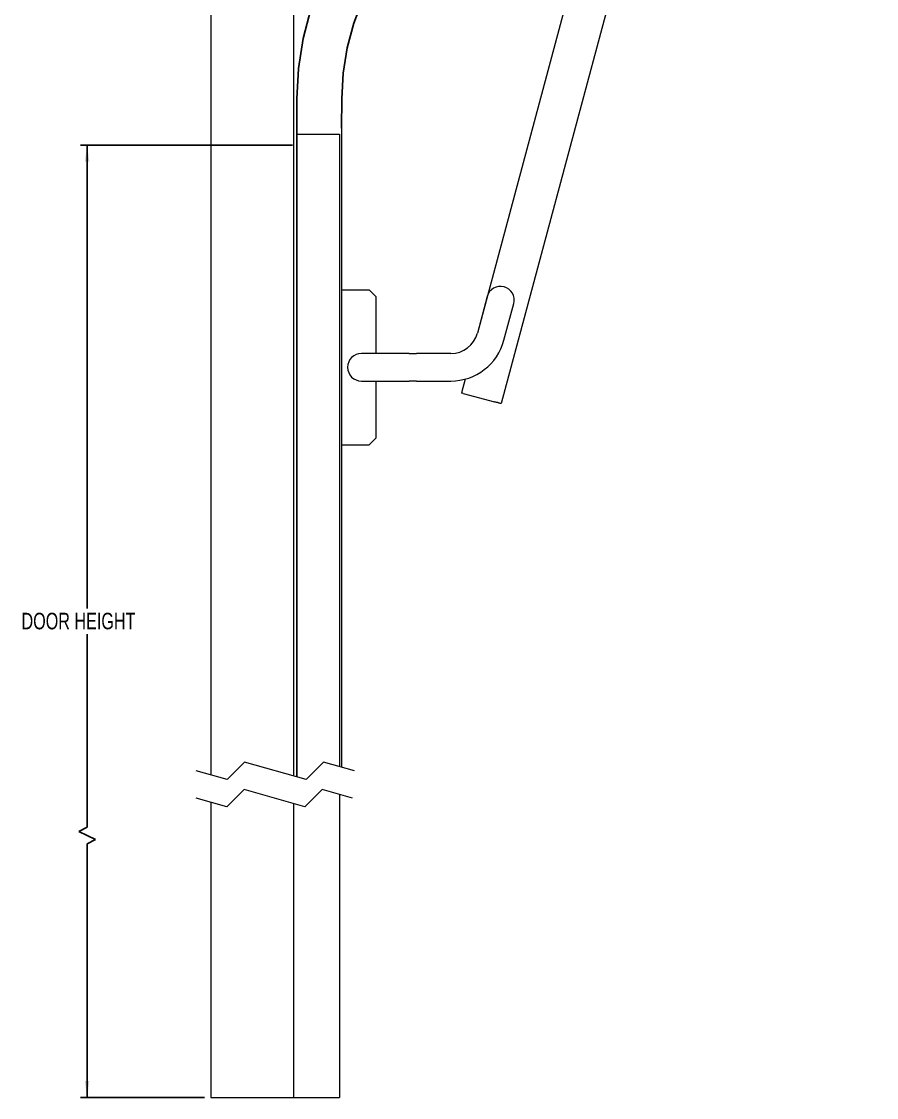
# Model space of a CAD drawing. Header units: inches. Extents: x 1 to 26.2, y 1.1 to 20.6.
# Drawn here: x 1.01 to 8.78, y 1.07 to 10.84 of the extents above; entities that cross this region are included whole.
import ezdxf
from ezdxf.lldxf.tags import DXFTag

# ---------------------------------------------------------------- set-up
doc = ezdxf.new("R2010")
doc.units = ezdxf.units.IN
doc.header["$MEASUREMENT"] = 0
doc.layers.add('DIM', color=1, linetype='Continuous')
doc.styles.add('SLDTEXTSTYLE0', font='ARIAL.TTF', dxfattribs={"width": 0.7})
tags = doc.linetypes.add('CENTERX2', pattern=[0.8, 0.5, -0.1, 0.1, -0.1]).pattern_tags.tags
tags[10:11] = [DXFTag(74, 4), DXFTag(75, 0), DXFTag(340, '0'), DXFTag(46, 1.0), DXFTag(50, 0.0), DXFTag(44, 0.0), DXFTag(45, 0.0)]
tags[8:9] = [DXFTag(74, 4), DXFTag(75, 0), DXFTag(340, '0'), DXFTag(46, 1.0), DXFTag(50, 0.0), DXFTag(44, 0.0), DXFTag(45, 0.0)]
tags[6:7] = [DXFTag(74, 4), DXFTag(75, 0), DXFTag(340, '0'), DXFTag(46, 1.0), DXFTag(50, 0.0), DXFTag(44, 0.0), DXFTag(45, 0.0)]
tags[4:5] = [DXFTag(74, 4), DXFTag(75, 0), DXFTag(340, '0'), DXFTag(46, 1.0), DXFTag(50, 0.0), DXFTag(44, 0.0), DXFTag(45, 0.0)]
tags = doc.linetypes.add('HIDDEN', pattern=[0.075, 0.05, -0.025]).pattern_tags.tags
tags[6:7] = [DXFTag(74, 4), DXFTag(75, 0), DXFTag(340, '0'), DXFTag(46, 1.0), DXFTag(50, 0.0), DXFTag(44, 0.0), DXFTag(45, 0.0)]
tags[4:5] = [DXFTag(74, 4), DXFTag(75, 0), DXFTag(340, '0'), DXFTag(46, 1.0), DXFTag(50, 0.0), DXFTag(44, 0.0), DXFTag(45, 0.0)]
doc.dimstyles.new('SLDDIMSTYLE0', dxfattribs={"dimtxt": 0.15, "dimasz": 0.15, "dimexe": 0, "dimexo": 0.0625, "dimgap": 0.0375, "dimtad": 0, "dimtih": 1, "dimtoh": 1, "dimdec": 3, "dimlfac": 4, "dimrnd": 1e-09, "dimzin": 12, "dimdsep": 46, "dimtxsty": 'SLDTEXTSTYLE0', "dimsah": 1, "dimcen": 0.09, "dimadec": 0, "dimazin": 0, "dimtfac": 1, "dimtdec": 3, "dimtofl": 0, "dimtmove": 0, "dimatfit": 3, "dimfxl": 0, "dimtolj": 1, "dimtzin": 12, "dimarcsym": 0})

# ---------------------------------------------------------------- blocks, each defined once
blk = doc.blocks.new('SW_BROKEN_VIEW_0')
at = {"color": 0, "linetype": 'CENTERX2'}
for p, q in [((-0.2755, 0.3936), (-0.5479, 0.3504)), ((0, 0.408), (-0.2755, 0.3936)), ((0, 0.408), (2.6309, 0.408)), ((-0.5479, 0.3504), (-0.8143, 0.279)), ((-0.8143, 0.279), (-1.0719, 0.1802)), ((-1.0719, 0.1802), (-1.3176, 0.055)), ((-1.3176, 0.055), (-1.549, -0.0953)), ((0, 0), (-0.2328, -0.0122)), ((0, 0), (2.6309, 0)), ((-1.549, -0.0953), (-1.7633, -0.2689)), ((-0.4631, -0.0487), (-0.6883, -0.109)), ((-0.2328, -0.0122), (-0.4631, -0.0487)), ((-0.9059, -0.1926), (-1.1136, -0.2984)), ((-0.6883, -0.109), (-0.9059, -0.1926)), ((-1.7633, -0.2689), (-1.9584, -0.4639)), ((-1.1136, -0.2984), (-1.3091, -0.4254)), ((-1.9584, -0.4639), (-2.132, -0.6783)), ((-1.3091, -0.4254), (-1.4903, -0.5721)), ((-1.4903, -0.5721), (-1.6552, -0.7369)), ((-2.132, -0.6783), (-2.2822, -0.9096)), ((-1.6552, -0.7369), (-1.8019, -0.9181)), ((-2.2822, -0.9096), (-2.4074, -1.1554)), ((-1.8019, -0.9181), (-1.9289, -1.1136)), ((-2.4074, -1.1554), (-2.5063, -1.4129)), ((-1.9289, -1.1136), (-2.0347, -1.3213)), ((-2.0347, -1.3213), (-2.1182, -1.539)), ((-2.5063, -1.4129), (-2.5777, -1.6793)), ((-2.1182, -1.539), (-2.1786, -1.7642)), ((-2.5777, -1.6793), (-2.6208, -1.9518)), ((-2.1786, -1.7642), (-2.215, -1.9944)), ((-2.6208, -1.9518), (-2.6353, -2.2272)), ((-2.215, -1.9944), (-2.2272, -2.2272)), ((-2.2272, -2.2272), (-2.2292, -2.4916))]:
    blk.add_line(p, q, dxfattribs=at)
at = {"color": 0, "linetype": 'Continuous'}
blk.add_line((-2.6729, -2.6454), (-3.4149, -2.6454), dxfattribs=at)
blk = doc.blocks.new('*D8')
at = {"layer": 'DIM'}
for p, q in [((2.844, 9.7176), (1.5463, 9.7176)), ((1.6063, 9.7176), (1.6063, 5.5097)), ((1.6063, 3.5226), (1.6063, 5.2764)), ((1.5313, 3.4851), (1.6063, 3.5226)), ((1.6813, 3.4101), (1.5313, 3.4851)), ((1.6063, 3.3726), (1.6813, 3.4101)), ((1.6063, 1.0685), (1.6063, 3.3726)), ((2.6713, 1.0685), (1.5463, 1.0685))]:
    blk.add_line(p, q, dxfattribs=at)
for points in [[(1.6063, 9.7176), (1.5863, 9.5676), (1.6263, 9.5676)], [(1.6063, 1.0685), (1.6263, 1.2185), (1.5863, 1.2185)]]:
    blk.add_solid(points, dxfattribs=at)
at = {"layer": 'DIM', "insert": (1.0104, 5.4698), "char_height": 0.15, "attachment_point": 1, "style": 'SLDTEXTSTYLE0'}
blk.add_mtext('DOOR HEIGHT', dxfattribs=at)

msp = doc.modelspace()

# ---------------------------------------------------------------- linework, layer by layer
at = {"color": 7, "linetype": 'Continuous', "lineweight": 15}
for p, q in [((2.73135, 19.49064), (2.73135, 4.00031)), ((3.48135, 19.49064), (3.48135, 3.99128)), ((6.52622, 13.13886), (5.15183, 8.00957)), ((6.92138, 13.16474), (5.36846, 7.36918)), ((3.91709, 9.87135), (3.91709, 8.4669)), ((3.511, 9.8151), (3.90022, 9.8151)), ((3.90022, 9.8151), (3.90022, 4.0753)), ((3.91709, 8.4669), (3.91709, 6.87315)), ((3.91885, 6.99615), (3.91885, 8.4024)), ((3.91885, 8.4024), (3.96785, 8.4024)), ((3.96785, 8.4024), (4.16884, 8.4024)), ((4.16884, 8.4024), (4.23134, 8.3399)), ((4.23134, 7.82428), (4.23134, 8.3399)), ((5.2408, 8.34161), (5.15183, 8.00957)), ((5.39331, 7.94487), (5.48228, 8.2769)), ((4.53334, 7.82428), (4.09784, 7.82428)), ((4.53334, 7.82428), (4.59785, 7.82428)), ((4.62035, 7.82428), (4.59785, 7.82428)), ((4.91035, 7.82428), (4.62035, 7.82428)), ((4.09784, 7.57428), (4.12942, 7.57428)), ((4.12942, 7.57428), (4.53334, 7.57428)), ((4.23134, 7.05865), (4.23134, 7.57428)), ((4.59785, 7.57428), (4.53334, 7.57428)), ((4.59785, 7.57428), (4.62035, 7.57428)), ((4.62035, 7.57428), (4.91035, 7.57428)), ((5.03975, 7.59131), (5.00624, 7.46624)), ((5.02133, 7.46219), (5.30809, 7.38536)), ((4.23134, 7.05865), (4.16884, 6.99615)), ((3.91885, 6.99615), (4.16884, 6.99615)), ((3.91709, 6.87315), (3.91709, 4.07056)), ((3.90022, 3.8211), (3.90022, 1.06851)), ((2.73135, 3.74977), (2.73135, 1.06851)), ((3.48135, 3.7382), (3.48135, 1.06851)), ((2.73135, 1.06851), (3.90022, 1.06851))]:
    msp.add_line(p, q, dxfattribs=at)
msp.add_line((3.511, 10.13572), (3.511, 3.98071))
at = {"color": 7, "linetype": 'HIDDEN', "lineweight": 0}
for p, q in [((3.03606, 4.11417), (2.87858, 3.95669)), ((3.59645, 3.95669), (3.03606, 4.11417)), ((3.75393, 4.11417), (3.59645, 3.95669)), ((4.03413, 4.03543), (3.75393, 4.11417)), ((2.87858, 3.95669), (2.59838, 4.03543)), ((3.03184, 3.86417), (2.87436, 3.70669)), ((3.5838, 3.70669), (3.03184, 3.86417)), ((3.74128, 3.86417), (3.5838, 3.70669)), ((4.01725, 3.78543), (3.74128, 3.86417)), ((2.87436, 3.70669), (2.59838, 3.78543))]:
    msp.add_line(p, q, dxfattribs=at)
at = {"color": 7, "linetype": 'Continuous', "lineweight": 15, "flags": 128}
for points in [[(5.02133, 7.46219), (5.01556, 7.46374), (5.01066, 7.46505), (5.00739, 7.46593), (5.00624, 7.46624)], [(5.33828, 7.37727), (5.3377, 7.37742), (5.33598, 7.37789), (5.33319, 7.37863), (5.32944, 7.37964), (5.32486, 7.38086), (5.31964, 7.38226), (5.31398, 7.38378), (5.30809, 7.38536)], [(5.36846, 7.36918), (5.36731, 7.36949), (5.36404, 7.37037), (5.35915, 7.37168), (5.35337, 7.37323), (5.34759, 7.37477), (5.3427, 7.37608), (5.33943, 7.37696), (5.33828, 7.37727)]]:
    msp.add_lwpolyline(points, dxfattribs=at)
at = {"color": 7, "linetype": 'Continuous', "lineweight": 15}
for centre, radius, start, end in [((5.36154, 8.30926), 0.125, 345.00026, 164.999943), ((4.91035, 8.07428), 0.25, 269.999901, 345.000251), ((4.91034, 8.07428), 0.5, 270.000074, 344.999856), ((4.09785, 7.69928), 0.125, 90.000232, 269.999768)]:
    msp.add_arc(centre, radius, start, end, dxfattribs=at)

# ---------------------------------------------------------------- block references
at = {"color": 7, "linetype": 'Continuous'}
msp.add_blockref('SW_BROKEN_VIEW_0', (6.14626, 12.36297), dxfattribs=at)

# ---------------------------------------------------------------- dimensions: what is measured, and where the dimension line sits
at = {"layer": 'DIM'}
dim = msp.add_linear_dim(base=(1.60635, 1.06851), p1=(3.45897, 9.7176), p2=(2.73135, 1.06851), angle=90, text='DOOR HEIGHT', dimstyle='SLDDIMSTYLE0', dxfattribs=at)
dim.commit()
dim.dimension.update_dxf_attribs({"geometry": '*D8', "text_midpoint": (1.60635, 5.39305)})

doc.saveas('drawing.dxf')
